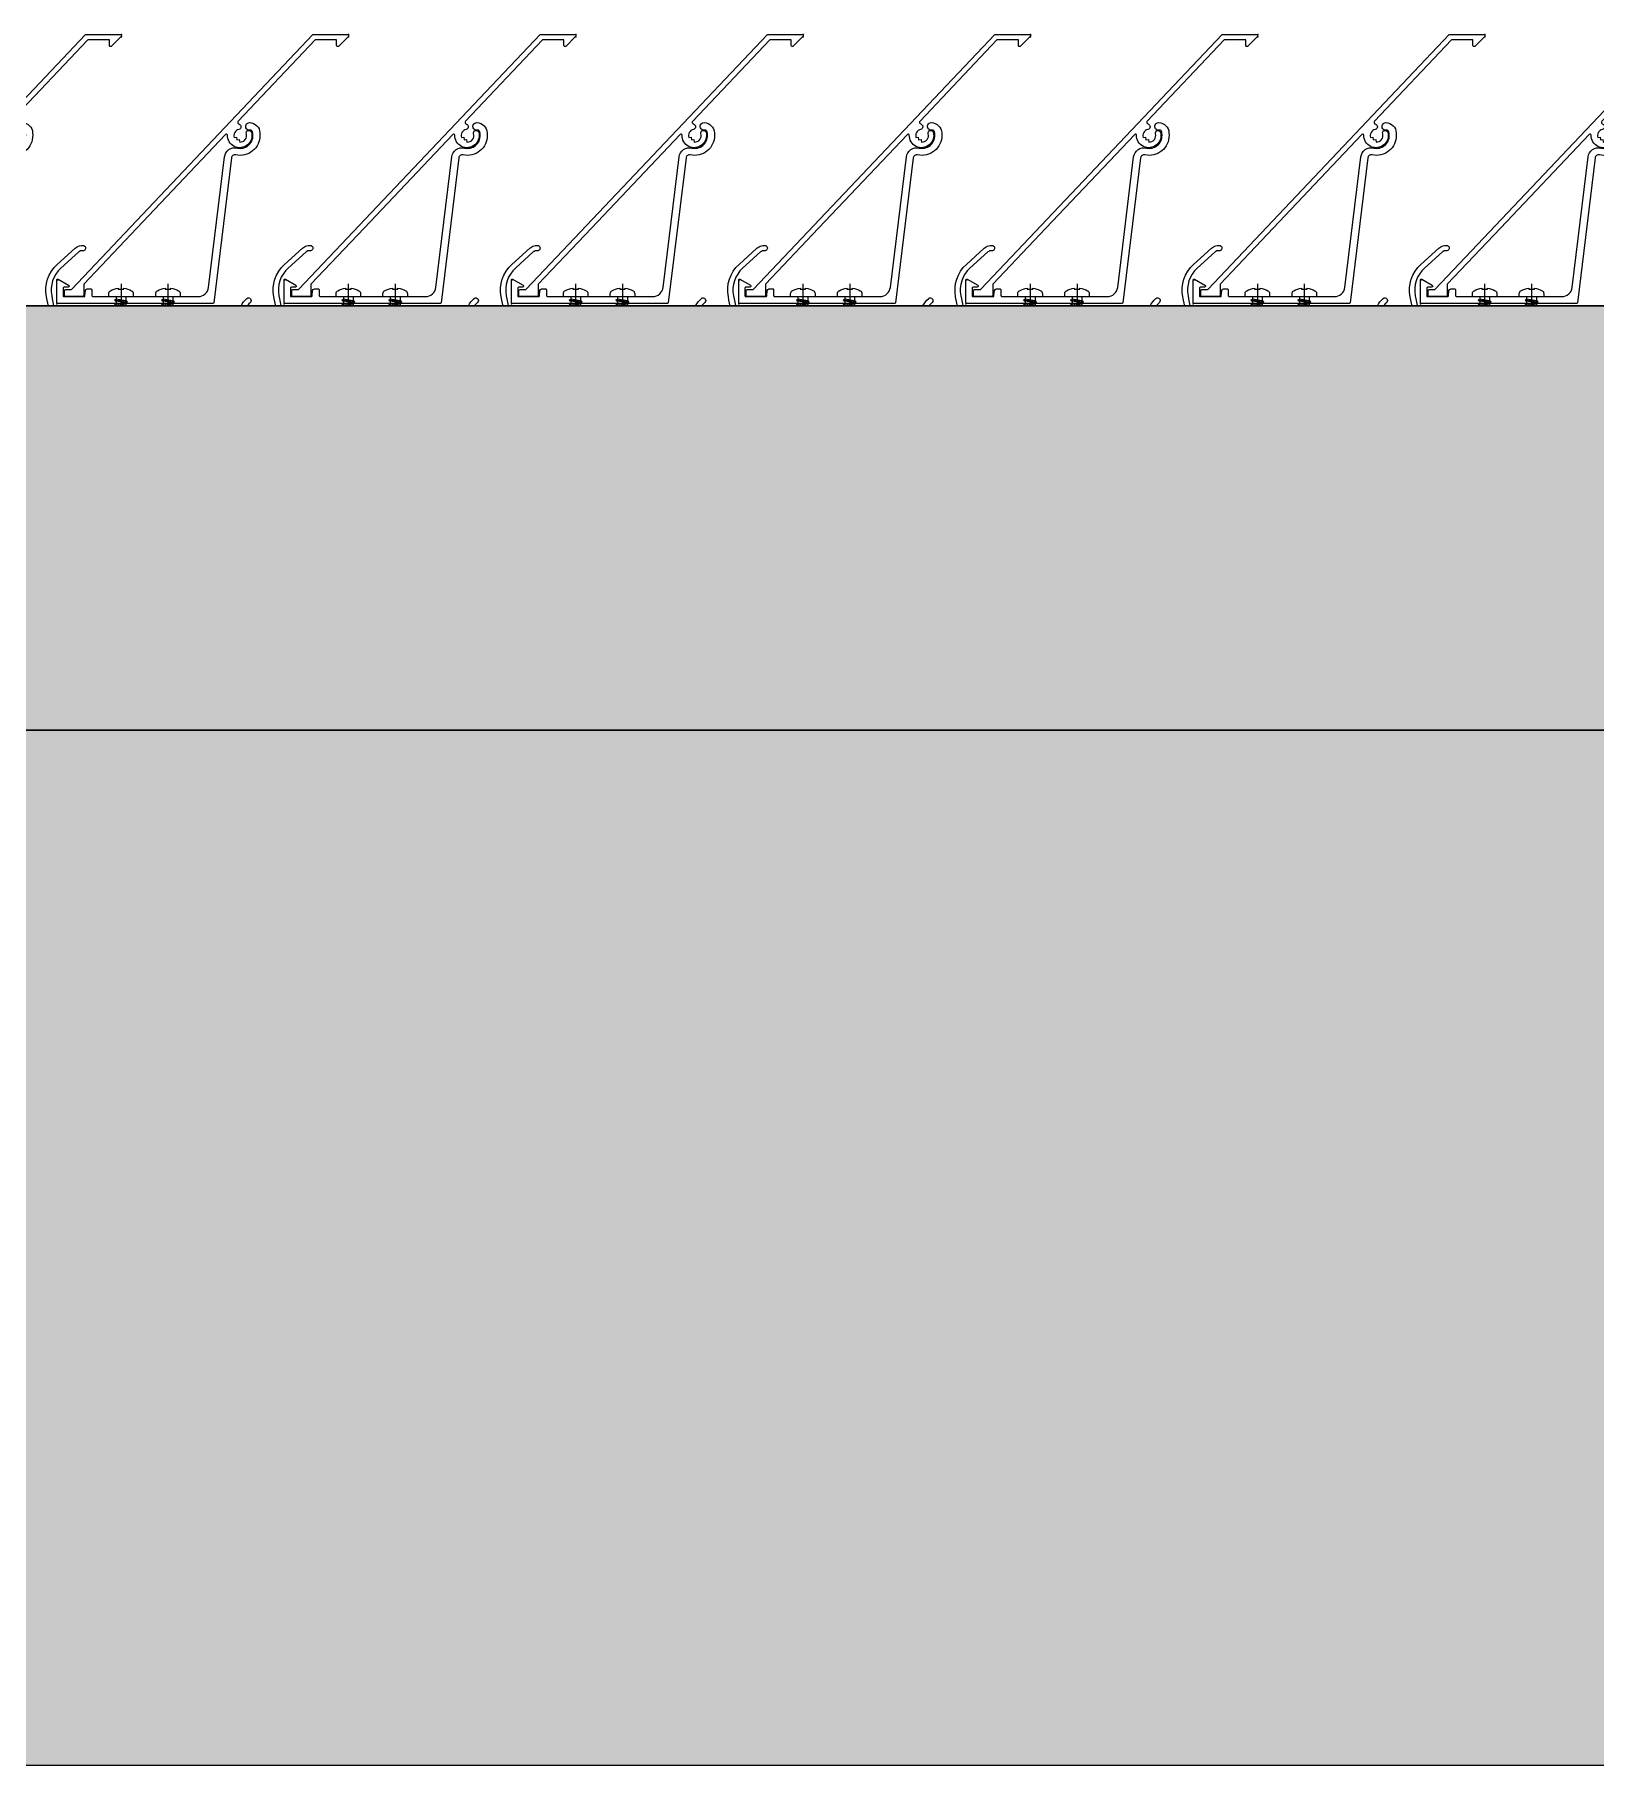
# Model space of a CAD drawing. Header units: millimetres. Extents: x 3774 to 718460, y -768339 to 192544.
# Drawn here: x 355659.5 to 356105.9, y -719149.4 to -718654.6 of the extents above; entities that cross this region are included whole.
import ezdxf

# ---------------------------------------------------------------- set-up
doc = ezdxf.new("R2010")
doc.units = ezdxf.units.MM
doc.set_wipeout_variables(frame=1)
doc.linetypes.add('CENTER', pattern=[50.8, 31.75, -6.35, 6.35, -6.35])
doc.linetypes.add('XKITLINE00', pattern=[0])
for name, color, linetype in [('010 - ASPG_ACCESSORIES_MAIN_COLOR_1', 7, 'Continuous'), ('010 - ASPG_EXTR_DEF_SUB', 7, 'Continuous'), ('010 - ASPG_EXTR_MAIN_COLOR_2', 7, 'Continuous'), ('010 - ASPG_FLASHING_MAIN_COLOR_2', 7, 'Continuous'), ('010 - ASPG_FLASHING_MAIN_COLOR_4', 7, 'Continuous'), ('010 - ASPG_FLASHING_WIPEOUT_', 7, 'Continuous'), ('010 - ASPG_FRAMING_MAIN_COLOR_2', 7, 'Continuous'), ('010 - ASPG_FRAMING_SUB_COLOR_2', 7, 'Continuous'), ('010 - ASPG_FRAMING_WIPEOUT_', 7, 'Continuous'), ('BOLT & SCREW', 7, 'Continuous'), ('Center Line', 7, 'CENTER')]:
    doc.layers.add(name, color=color, linetype=linetype)
for name, color, linetype, lineweight in [('12-GRID', 7, 'CENTER', 13), ('Bolt', 7, 'Continuous', 0), ('Part', 7, 'Continuous', 0), ('SCREW', 7, 'Continuous', 5)]:
    doc.layers.add(name, color=color, linetype=linetype, lineweight=lineweight)

# ---------------------------------------------------------------- blocks, each defined once
blk = doc.blocks.new('*A3553237')
at = {"layer": 'Part', "color": 7, "linetype": 'XKITLINE00', "lineweight": 0}
for p, q in [((1849.920007, -40.01599), (1818.560007, -40.016001)), ((1818.560007, -40.080001), (1849.920007, -40.07999)), ((1818.560007, -40.952001), (1849.920007, -40.95199)), ((1818.560007, -41.016001), (1821.999922, -41.016)), ((1822.799922, -41.016), (1845.680007, -41.015992))]:
    blk.add_line(p, q, dxfattribs=at)
blk = doc.blocks.new('*A3573239')
at = {"layer": 'Part', "color": 7, "linetype": 'XKITLINE00', "lineweight": 0}
for p, q in [((1822.799922, -41.016001), (1821.999922, -41.016001)), ((1821.999922, -41.016001), (1821.999922, -41.080001)), ((1822.799922, -41.080001), (1822.799922, -41.016001)), ((1821.999922, -41.080001), (1822.375922, -41.080001)), ((1822.375922, -41.080001), (1822.375922, -41.752001)), ((1822.423922, -41.080001), (1822.799922, -41.080001)), ((1822.423922, -41.752001), (1822.423922, -41.080001)), ((1822.375922, -41.752001), (1821.999922, -41.752001)), ((1821.999922, -41.752001), (1821.999922, -41.816001)), ((1822.799922, -41.752001), (1822.423922, -41.752001)), ((1822.799922, -41.816001), (1822.799922, -41.752001)), ((1821.999922, -41.816001), (1822.799922, -41.816001))]:
    blk.add_line(p, q, dxfattribs=at)
blk = doc.blocks.new('*A4143296')
at = {"layer": 'Part', "color": 7, "linetype": 'XKITLINE00', "lineweight": 0}
for p, q in [((1821.519922, -41.016), (1821.519922, -41.896001)), ((1823.279922, -41.896001), (1823.279922, -41.015999)), ((1821.519922, -41.896001), (1823.279922, -41.896001))]:
    blk.add_line(p, q, dxfattribs=at)
blk = doc.blocks.new('*A4153297')
at = {"layer": 'Part', "color": 7, "linetype": 'XKITLINE00', "lineweight": 0}
for p, q in [((1821.359922, -42.056001), (1821.359922, -41.016)), ((1823.439922, -41.015999), (1823.439922, -42.056001)), ((1821.519922, -41.896001), (1821.359922, -42.056001)), ((1823.439922, -42.056001), (1823.279922, -41.896001)), ((1823.439922, -42.056001), (1821.359922, -42.056001))]:
    blk.add_line(p, q, dxfattribs=at)
blk = doc.blocks.new('*A4163298')
at = {"layer": 'Part', "color": 7, "linetype": 'XKITLINE00', "lineweight": 0}
for p, q in [((1822.903922, -41.176001), (1822.423922, -41.176001)), ((1822.463922, -41.656001), (1822.463922, -41.176001)), ((1822.903922, -41.656001), (1822.903922, -41.176001)), ((1822.423922, -41.656001), (1822.903922, -41.656001))]:
    blk.add_line(p, q, dxfattribs=at)
blk = doc.blocks.new('*A4173299')
at = {"layer": 'Bolt'}
for points in [[(1822.4239, -41.26), (1822.4639, -41.26), (1822.4639, -41.572), (1822.4239, -41.572)], [(1822.3759, -41.36), (1822.4239, -41.36), (1822.4239, -41.472), (1822.3759, -41.472)]]:
    blk.add_hatch(color=7, dxfattribs=at).paths.add_polyline_path(points, flags=17)
at = {"layer": 'Bolt', "color": 7, "linetype": 'XKITLINE00', "lineweight": 0}
for p, q in [((1822.4239, -41.26), (1822.4639, -41.26)), ((1822.3759, -41.36), (1822.4239, -41.36)), ((1822.3126, -41.416), (1822.6559, -41.416)), ((1822.3759, -41.472), (1822.4239, -41.472)), ((1822.4239, -41.572), (1822.4639, -41.572))]:
    blk.add_line(p, q, dxfattribs=at)
blk = doc.blocks.new('*A4183300')
at = {"layer": 'Bolt'}
for points in [[(1821.7814, -41.5877), (1821.7599, -41.592), (1821.7385, -41.5877), (1821.7203, -41.5756), (1821.7082, -41.5574), (1821.7039, -41.536), (1821.7039, -41.296), (1821.7082, -41.2746), (1821.7203, -41.2564), (1821.7385, -41.2443), (1821.7599, -41.24), (1821.7814, -41.2443), (1821.7995, -41.2564), (1821.8117, -41.2746), (1821.8159, -41.296), (1821.8159, -41.536), (1821.8117, -41.5574), (1821.7995, -41.5756)], [(1823.0614, -41.5877), (1823.0399, -41.592), (1823.0185, -41.5877), (1823.0003, -41.5756), (1822.9882, -41.5574), (1822.9839, -41.536), (1822.9839, -41.296), (1822.9882, -41.2746), (1823.0003, -41.2564), (1823.0185, -41.2443), (1823.0399, -41.24), (1823.0614, -41.2443), (1823.0795, -41.2564), (1823.0917, -41.2746), (1823.0959, -41.296), (1823.0959, -41.536), (1823.0917, -41.5574), (1823.0795, -41.5756)]]:
    blk.add_hatch(color=7, dxfattribs=at).paths.add_polyline_path(points, flags=17)
at = {"layer": 'Bolt', "color": 7, "linetype": 'XKITLINE00', "lineweight": 0}
for p, q in [((1821.7599, -41.304), (1821.7599, -41.528)), ((1823.0399, -41.304), (1823.0399, -41.528)), ((1821.8719, -41.416), (1821.6479, -41.416)), ((1823.1519, -41.416), (1822.9279, -41.416))]:
    blk.add_line(p, q, dxfattribs=at)
blk = doc.blocks.new('*A4193301')
at = {"layer": 'Bolt'}
for points in [[(1822.105, -40.5251), (1822.1082, -40.5146), (1822.1134, -40.5049), (1822.1203, -40.4964), (1822.1288, -40.4894), (1822.1385, -40.4843), (1822.149, -40.4811), (1822.1599, -40.48), (1822.1708, -40.4811), (1822.1814, -40.4843), (1822.191, -40.4894), (1822.1995, -40.4964), (1822.2065, -40.5049), (1822.2117, -40.5146), (1822.2148, -40.5251), (1822.2159, -40.536), (1822.2148, -40.5469), (1822.2117, -40.5574), (1822.2065, -40.5671), (1822.1995, -40.5756), (1822.191, -40.5826), (1822.1814, -40.5877), (1822.1708, -40.5909), (1822.1599, -40.592), (1822.149, -40.5909), (1822.1385, -40.5877), (1822.1288, -40.5826), (1822.1203, -40.5756), (1822.1134, -40.5671), (1822.1082, -40.5574), (1822.105, -40.5469), (1822.1039, -40.536)], [(1822.585, -40.5251), (1822.5882, -40.5146), (1822.5934, -40.5049), (1822.6003, -40.4964), (1822.6088, -40.4894), (1822.6185, -40.4843), (1822.629, -40.4811), (1822.6399, -40.48), (1822.6508, -40.4811), (1822.6614, -40.4843), (1822.671, -40.4894), (1822.6795, -40.4964), (1822.6865, -40.5049), (1822.6917, -40.5146), (1822.6948, -40.5251), (1822.6959, -40.536), (1822.6948, -40.5469), (1822.6917, -40.5574), (1822.6865, -40.5671), (1822.6795, -40.5756), (1822.671, -40.5826), (1822.6614, -40.5877), (1822.6508, -40.5909), (1822.6399, -40.592), (1822.629, -40.5909), (1822.6185, -40.5877), (1822.6088, -40.5826), (1822.6003, -40.5756), (1822.5934, -40.5671), (1822.5882, -40.5574), (1822.585, -40.5469), (1822.5839, -40.536)]]:
    blk.add_hatch(color=7, dxfattribs=at).paths.add_polyline_path(points, flags=17)
at = {"layer": 'Bolt', "color": 7, "linetype": 'XKITLINE00', "lineweight": 0}
for p, q in [((1822.1599, -40.648), (1822.1599, -40.424)), ((1822.6399, -40.648), (1822.6399, -40.424)), ((1822.0479, -40.536), (1822.2719, -40.536)), ((1822.5279, -40.536), (1822.7519, -40.536))]:
    blk.add_line(p, q, dxfattribs=at)
blk = doc.blocks.new('*A4203302')
at = {"layer": 'Bolt', "color": 7, "linetype": 'XKITLINE00', "lineweight": 0}
for p, q in [((1822.159922, -40.424), (1822.159922, -40.498592)), ((1822.639922, -40.424), (1822.639922, -40.498592)), ((1822.047922, -40.536), (1822.122514, -40.536)), ((1822.159922, -40.648), (1822.159922, -40.573408)), ((1822.271922, -40.536), (1822.19733, -40.536)), ((1822.527922, -40.536), (1822.602514, -40.536)), ((1822.639922, -40.648), (1822.639922, -40.573408)), ((1822.751922, -40.536), (1822.67733, -40.536))]:
    blk.add_line(p, q, dxfattribs=at)
blk = doc.blocks.new('W-1-PP19-SE-ENT3_20260407-084553_PP19_ENT3_LOPL')
at = {"color": 7, "lineweight": 0, "xscale": 125, "yscale": 125, "zscale": 125}
for name in ['*A3553237', '*A4193301', '*A4203302', '*A4153297', '*A4143296', '*A3573239', '*A4163298', '*A4183300', '*A4173299']:
    blk.add_blockref(name, (-226235, 11475), dxfattribs=at)
blk = doc.blocks.new('PZG35-9D5')
at = {"layer": 'Center Line', "color": 7}
blk.add_line((0, 3.73), (0, -10.53), dxfattribs=at)
at = {"layer": 'SCREW', "color": 7}
for p, q in [((-1.4, 0), (-1.4, -1.09)), ((1.4, 0), (1.4, -0.59)), ((-1.85, -1.4), (1.85, -0.9)), ((-1.85, -1.4), (-1.4, -1.09)), ((-1.85, -1.4), (-1.4, -1.71)), ((-1.85, -2.7), (1.85, -2.2)), ((-1.85, -2.7), (-1.4, -2.39)), ((-1.85, -2.7), (-1.4, -3.01)), ((-1.85, -4), (-1.4, -3.69)), ((-1.85, -4), (-0.99, -3.88)), ((-1.85, -4), (-1.4, -4.31)), ((-1.4, -1.09), (1.4, -0.59)), ((-1.4, -1.71), (1.4, -1.21)), ((-1.4, -1.71), (-1.4, -2.39)), ((-1.4, -2.39), (1.4, -1.89)), ((-1.4, -3.01), (1.4, -2.51)), ((-1.4, -3.01), (-1.4, -3.69)), ((-1.4, -3.69), (-0.84, -3.59)), ((-1.4, -4.31), (-1.18, -4.27)), ((-1.4, -4.31), (-1.4, -8.1)), ((0.56, -3.34), (1.4, -3.19)), ((0.71, -3.65), (1.85, -3.5)), ((0.71, -3.93), (1.4, -3.81)), ((0.71, -4.61), (1.4, -4.49)), ((0.71, -4.95), (1.85, -4.8)), ((1.85, -0.9), (1.4, -0.59)), ((1.85, -0.9), (1.4, -1.21)), ((1.4, -1.21), (1.4, -1.89)), ((1.85, -2.2), (1.4, -1.89)), ((1.85, -2.2), (1.4, -2.51)), ((1.4, -2.51), (1.4, -3.19)), ((1.85, -3.5), (1.4, -3.19)), ((1.85, -3.5), (1.4, -3.81)), ((1.4, -3.81), (1.4, -4.49)), ((1.85, -4.8), (1.4, -4.49)), ((1.85, -4.8), (1.4, -5.11)), ((0, -9.5), (-1.4, -8.1)), ((0, -9.5), (1.4, -8.1)), ((0.71, -5.23), (1.4, -5.11)), ((1.4, -5.11), (1.4, -8.1))]:
    blk.add_line(p, q, dxfattribs=at)
blk.add_lwpolyline([(0, -9.5), (0.71, -5.23), (0.71, -3.6, 0.417657), (0.41, -3.3, 0.108102), (-0.84, -3.59), (-1.4, -4.7)], format="xyb", dxfattribs=at)
blk = doc.blocks.new('*U8304')
at = {"layer": 'SCREW', "color": 7}
blk.add_lwpolyline([(3.03, 1.78, 0.09906), (0.8, 2.55), (0.8, 2.27), (-0.8, 2.27), (-0.8, 2.55, 0.09906), (-3.03, 1.78, 0.266588), (-3.5, 0.96), (-3.5, 0.2, 0.414214), (-3.3, 0), (3.3, 0, 0.414214), (3.5, 0.2), (3.5, 0.96, 0.266588)], format="xyb", close=True, dxfattribs=at)
blk.add_blockref('PZG35-9D5', (0, 0), dxfattribs=at)
blk = doc.blocks.new('*U8306')
at = {"color": 7}
blk.add_point((0, 0), dxfattribs=at)
at = {"layer": '010 - ASPG_ACCESSORIES_MAIN_COLOR_1', "color": 7}
blk.add_lwpolyline([(-39.7, -0.6, 0.414214), (-40, -0.9), (-40, -7.37, 0.57735), (-39.65, -7.57), (-36.64, -5.83, 0.767327), (-36.79, -5.3), (-37.9, -5.3, -0.414214), (-38.2, -5), (-38.2, -2.8, -0.414214), (-38, -2.6), (-32.18, -2.6, -0.388879), (-31.98, -2.78), (-31.85, -4.34, 0.388879), (-31.35, -4.8), (-30.3, -4.8, 0.414214), (-30, -4.5), (-30, -2.9, -0.414214), (-29.7, -2.6), (0.41, -2.6, -0.378969), (3.39, -5.24), (7.95, -42.52, 0.446593), (11.62, -45.08, -0.489802), (16.08, -48.68), (16.06, -49.36, -0.18248), (15.8, -50.02, -0.267949), (15.33, -50.17, 1.122115), (15.1, -52.34, 0.405004), (18.06, -49.4), (18.08, -48.72, 0.489805), (11.16, -43.13, -0.446597), (9.94, -42.28), (4.87, -0.85, 0.364176), (4.57, -0.6)], format="xyb", close=True, dxfattribs=at)
at = {"layer": '010 - ASPG_EXTR_DEF_SUB', "color": 7}
for p in [(-40, -0.5), (43.44, -76.9), (43.44, -77.5)]:
    blk.add_point(p, dxfattribs=at)
at = {"layer": '010 - ASPG_EXTR_MAIN_COLOR_2', "color": 7}
blk.add_lwpolyline([(11.37, -48.15), (11.47, -47.44), (12.18, -47.56), (12.29, -46.79, -0.535538), (14.19, -49.17, 0.991572), (15.66, -49.58, 1.157025), (8.79, -48.77, -0.688558), (8.27, -48.99), (-17.14, -22.17), (-32.34, -6.13), (-32.34, -2.9, 0.414312), (-32.64, -2.6), (-37.54, -2.6, 0.414116), (-37.84, -2.9), (-37.84, -4.3, 0.414214), (-37.54, -4.6), (-35.99, -4.6, -0.205895), (-35.77, -4.69), (33.23, -77.5), (43.14, -77.5, 0.668179), (43.36, -76.99), (40.52, -74.15, 0.668179), (40.01, -74.36), (40.01, -76), (33.87, -76), (11.86, -52.78, -0.558354), (12.08, -51.95, 0.766275), (12.04, -50.39, -0.438583), (10.71, -48.05)], format="xyb", close=True, dxfattribs=at)
at = {"layer": 'SCREW', "color": 7, "rotation": 180}
for p in [(-21.65, -2.5), (-8.24, -2.5)]:
    blk.add_blockref('*U8304', p, dxfattribs=at)
blk = doc.blocks.new('*U5851')
at = {"color": 7}
blk.add_wipeout([(1390, 4), (60, 4), (60, 69.3), (1390, 69.3)], dxfattribs=at).dxf.layer = '010 - ASPG_FRAMING_WIPEOUT_'
at = {"layer": '010 - ASPG_FRAMING_MAIN_COLOR_2', "color": 7}
blk.add_lwpolyline([(1360, 69.3), (90, 69.3), (90, 6), (1360, 6)], close=True, dxfattribs=at)
at = {"layer": '010 - ASPG_FRAMING_SUB_COLOR_2', "color": 7}
for points in [[(1390, 4), (60, 4), (60, 69.3), (1390, 69.3)], [(60, 2), (60, 4), (1390, 4), (1390, 2)]]:
    blk.add_lwpolyline(points, close=True, dxfattribs=at)
at = {"color": 7, "rotation": 180}
for p in [(676.77, 69.3), (741.77, 69.3), (806.77, 69.3), (871.77, 69.3), (936.77, 69.3), (1001.77, 69.3), (1066.77, 69.3), (1131.77, 69.3)]:
    blk.add_blockref('*U8306', p, dxfattribs=at)
blk = doc.blocks.new('W-1-PP19-SE-ENT3_20260407-085125_PP19_ENT3_ASPG_PL')
at = {"color": 7, "xscale": -1}
blk.add_blockref('*U5851', (2526, 6521), dxfattribs=at)
blk = doc.blocks.new('*U8303')
at = {"layer": '12-GRID', "color": 7, "linetype": 'CENTER'}
for p, q in [((0, -6.2), (0, 2.2)), ((-4.2, -2), (4.2, -2))]:
    blk.add_line(p, q, dxfattribs=at)
at = {"layer": 'BOLT & SCREW', "color": 7}
for p, q in [((-0.55, -1.77), (-1.77, -1.56)), ((-0.55, -2.23), (-1.77, -2.44)), ((-0.46, -1.77), (-0.88, -1.56)), ((-0.46, -2.23), (-0.88, -2.44)), ((-0.23, -1.45), (-0.44, -0.23)), ((-0.23, -1.54), (-0.44, -1.12)), ((-0.23, -2.46), (-0.44, -2.88)), ((-0.23, -2.55), (-0.44, -3.77)), ((0.23, -1.45), (0.44, -0.23)), ((0.23, -1.54), (0.44, -1.12)), ((0.44, -2.88), (0.23, -2.46)), ((0.23, -2.55), (0.44, -3.77)), ((0.46, -1.77), (0.88, -1.56)), ((0.46, -2.23), (0.88, -2.44)), ((0.55, -1.77), (1.77, -1.56)), ((0.55, -2.23), (1.77, -2.44))]:
    blk.add_line(p, q, dxfattribs=at)
for points in [[(-1.77, -1.56), (-0.88, -1.56, 0.414214), (-0.44, -1.12), (-0.44, -0.23), (0.44, -0.23), (0.44, -1.12, 0.414214), (0.88, -1.56), (1.77, -1.56), (1.77, -2.44), (0.88, -2.44, 0.414214), (0.44, -2.88), (0.44, -3.77), (-0.44, -3.77), (-0.44, -2.88, 0.414214), (-0.88, -2.44), (-1.77, -2.44)], [(0.23, -2.46, -0.414214), (0.46, -2.23), (0.55, -2.23), (0.55, -1.77), (0.46, -1.77, -0.414214), (0.23, -1.54), (0.23, -1.45), (-0.23, -1.45), (-0.23, -1.54, -0.414214), (-0.46, -1.77), (-0.55, -1.77), (-0.55, -2.23), (-0.46, -2.23, -0.414214), (-0.23, -2.46), (-0.23, -2.55), (0.23, -2.55)]]:
    blk.add_lwpolyline(points, format="xyb", close=True, dxfattribs=at)
blk.add_circle((0, -2), 3.5, dxfattribs=at)
blk = doc.blocks.new('*U7002')
at = {"layer": '010 - ASPG_EXTR_DEF_SUB', "color": 7}
for p in [(195, 0), (260, 0), (325, 0), (390, 0), (455, 0), (520, 0), (585, 0)]:
    blk.add_point(p, dxfattribs=at)
at = {"layer": '010 - ASPG_EXTR_MAIN_COLOR_2', "color": 7}
for points in [[(184.8, 14.29, -0.014998), (191.92, 21.45, -0.738349), (194.92, 19.76, 0.004917), (191.81, 4.8, 0.263611), (194.88, -4.46), (200, -9.08, 0.125884), (201.27, -9.75, 0.044275), (202.09, -9.87, 1.107655), (202.13, -8.33, -0.215596), (201.02, -7.99), (195.89, -3.35, -0.263611), (193.28, 4.51, -0.004855), (196.34, 19.26, 0.23396), (195.82, 21.95, -0.24081), (195.71, 24.9, -0.104157), (195.78, 25), (197.99, 26.93, -0.229021), (200.7, 26.89, -0.381721), (205.27, 9.07, 0.977382), (206.62, 8.41, 0.361105), (202.41, 27.5, -0.496126), (202.44, 30.69, 0.003188), (204.06, 31.9, -0.002827), (205.56, 33.07, 0.077048), (238.74, 68.44, -0.247674), (238.99, 68.57), (240.98, 68.57, -0.044131), (241.47, 68.5, -0.125846), (243.96, 67.21, -0.098851), (244.82, 66.03, -0.205828), (244.79, 61.2, -0.115116), (241.37, 57.18, 0.822373), (242.46, 56.1, 0.109185), (246.15, 60.56, 0.208323), (246.19, 66.64, 0.100528), (244.97, 68.32, 0.145116), (241.29, 70.07), (225.76, 70.07, 0.433659), (225.46, 69.75), (225.84, 63.96, 0.082069), (225.86, 63.87, 0.720654), (227.33, 63.97, 0.079224), (227.34, 64.07), (227.07, 68.14, -0.433659), (227.47, 68.57), (235.86, 68.57, -0.607385), (236.35, 67.62, -0.045829), (217.78, 45.76, -0.560492), (217.29, 45.89, 0.31786), (214.21, 48.24, 0.953288), (214.08, 46.72, -2.423004), (212.26, 44.89, 0.952315), (210.74, 44.76, 0.300821), (212.89, 41.76, -0.560492), (212.98, 41.25, -0.019425), (203.62, 33.46, -0.552501), (203.15, 33.64, 0.344461), (199.99, 36.3, 0.952015), (199.86, 34.78, -2.423186), (198.04, 32.95, 0.952015), (196.52, 32.82, 0.2854), (198.49, 29.89, -0.553378), (198.56, 29.38, 0.030674), (183.46, 15.06, 0.4171)], [(634.79, 61.2, -0.115116), (631.37, 57.18, 0.822373), (632.46, 56.1, 0.109185), (636.15, 60.56, 0.208323)], [(634.97, 68.32, 0.145116), (631.29, 70.07), (615.76, 70.07, 0.433659), (615.46, 69.75), (615.84, 63.96, 0.082069), (615.86, 63.87, 0.720654), (617.33, 63.97, 0.079224), (617.34, 64.07), (617.07, 68.14, -0.433659), (617.47, 68.57), (625.86, 68.57, -0.607385), (626.35, 67.62, -0.045829), (607.78, 45.76, -0.560492), (607.29, 45.89, 0.31786), (604.21, 48.24, 0.953288), (604.08, 46.72, -2.423004), (602.26, 44.89, 0.952315), (600.74, 44.76, 0.300821), (602.89, 41.76, -0.560492), (602.98, 41.25, -0.019425), (593.62, 33.46, -0.552501), (593.15, 33.64, 0.344461), (589.99, 36.3, 0.952015), (589.86, 34.78, -2.423186), (588.04, 32.95, 0.952015), (586.52, 32.82, 0.2854), (588.49, 29.89, -0.553378), (588.56, 29.38, 0.030674), (573.46, 15.06, 0.4171), (574.11, 5.27, 0.935553), (575.1, 6.41, -0.43441), (574.8, 14.29, -0.014998), (581.92, 21.45, -0.738349), (584.92, 19.76, 0.004917), (581.81, 4.8, 0.263611), (584.88, -4.46), (590, -9.08, 0.125884), (591.27, -9.75, 0.044275), (592.09, -9.87, 1.107655), (592.13, -8.33, -0.215596), (591.02, -7.99), (585.89, -3.35, -0.263611), (583.28, 4.51, -0.004855), (586.34, 19.26, 0.23396), (585.82, 21.95, -0.24081), (585.71, 24.9, -0.104157), (585.78, 25), (587.99, 26.93, -0.229021), (590.7, 26.89, -0.381721), (595.27, 9.07, 0.977382), (596.62, 8.41, 0.361105), (592.41, 27.5, -0.496126), (592.44, 30.69, 0.003188), (594.06, 31.9, -0.002827), (595.56, 33.07, 0.077048), (628.74, 68.44, -0.247674), (628.99, 68.57), (630.98, 68.57, -0.044131), (631.47, 68.5, -0.125846), (633.96, 67.21, -0.098851), (634.82, 66.03, -0.205828)]]:
    blk.add_lwpolyline(points, format="xyb", dxfattribs=at)
for points in [[(290.76, 70.07, 0.433659), (290.46, 69.75), (290.84, 63.96, 0.082069), (290.86, 63.87, 0.720654), (292.33, 63.97, 0.079224), (292.34, 64.07), (292.07, 68.14, -0.433659), (292.47, 68.57), (300.86, 68.57, -0.607385), (301.35, 67.62, -0.045829), (282.78, 45.76, -0.560492), (282.29, 45.89, 0.31786), (279.21, 48.24, 0.953288), (279.08, 46.72, -2.423004), (277.26, 44.89, 0.952315), (275.74, 44.76, 0.300821), (277.89, 41.76, -0.560492), (277.98, 41.25, -0.019425), (268.62, 33.46, -0.552501), (268.15, 33.64, 0.344461), (264.99, 36.3, 0.952015), (264.86, 34.78, -2.423186), (263.04, 32.95, 0.952015), (261.52, 32.82, 0.2854), (263.49, 29.89, -0.553378), (263.56, 29.38, 0.030674), (248.46, 15.06, 0.4171), (249.11, 5.27, 0.935553), (250.1, 6.41, -0.43441), (249.8, 14.29, -0.014998), (256.92, 21.45, -0.738349), (259.92, 19.76, 0.004917), (256.81, 4.8, 0.263611), (259.88, -4.46), (265, -9.08, 0.125884), (266.27, -9.75, 0.044275), (267.09, -9.87, 1.107655), (267.13, -8.33, -0.215596), (266.02, -7.99), (260.89, -3.35, -0.263611), (258.28, 4.51, -0.004855), (261.34, 19.26, 0.23396), (260.82, 21.95, -0.24081), (260.71, 24.9, -0.104157), (260.78, 25), (262.99, 26.93, -0.229021), (265.7, 26.89, -0.381721), (270.27, 9.07, 0.977382), (271.62, 8.41, 0.361105), (267.41, 27.5, -0.496126), (267.44, 30.69, 0.003188), (269.06, 31.9, -0.002827), (270.56, 33.07, 0.077048), (303.74, 68.44, -0.247674), (303.99, 68.57), (305.98, 68.57, -0.044131), (306.47, 68.5, -0.125846), (308.96, 67.21, -0.098851), (309.82, 66.03, -0.205828), (309.79, 61.2, -0.115116), (306.37, 57.18, 0.822373), (307.46, 56.1, 0.109185), (311.15, 60.56, 0.208323), (311.19, 66.64, 0.100528), (309.97, 68.32, 0.145116), (306.29, 70.07)], [(355.76, 70.07, 0.433659), (355.46, 69.75), (355.84, 63.96, 0.082069), (355.86, 63.87, 0.720654), (357.33, 63.97, 0.079224), (357.34, 64.07), (357.07, 68.14, -0.433659), (357.47, 68.57), (365.86, 68.57, -0.607385), (366.35, 67.62, -0.045829), (347.78, 45.76, -0.560492), (347.29, 45.89, 0.31786), (344.21, 48.24, 0.953288), (344.08, 46.72, -2.423004), (342.26, 44.89, 0.952315), (340.74, 44.76, 0.300821), (342.89, 41.76, -0.560492), (342.98, 41.25, -0.019425), (333.62, 33.46, -0.552501), (333.15, 33.64, 0.344461), (329.99, 36.3, 0.952015), (329.86, 34.78, -2.423186), (328.04, 32.95, 0.952015), (326.52, 32.82, 0.2854), (328.49, 29.89, -0.553378), (328.56, 29.38, 0.030674), (313.46, 15.06, 0.4171), (314.11, 5.27, 0.935553), (315.1, 6.41, -0.43441), (314.8, 14.29, -0.014998), (321.92, 21.45, -0.738349), (324.92, 19.76, 0.004917), (321.81, 4.8, 0.263611), (324.88, -4.46), (330, -9.08, 0.125884), (331.27, -9.75, 0.044275), (332.09, -9.87, 1.107655), (332.13, -8.33, -0.215596), (331.02, -7.99), (325.89, -3.35, -0.263611), (323.28, 4.51, -0.004855), (326.34, 19.26, 0.23396), (325.82, 21.95, -0.24081), (325.71, 24.9, -0.104157), (325.78, 25), (327.99, 26.93, -0.229021), (330.7, 26.89, -0.381721), (335.27, 9.07, 0.977382), (336.62, 8.41, 0.361105), (332.41, 27.5, -0.496126), (332.44, 30.69, 0.003188), (334.06, 31.9, -0.002827), (335.56, 33.07, 0.077048), (368.74, 68.44, -0.247674), (368.99, 68.57), (370.98, 68.57, -0.044131), (371.47, 68.5, -0.125846), (373.96, 67.21, -0.098851), (374.82, 66.03, -0.205828), (374.79, 61.2, -0.115116), (371.37, 57.18, 0.822373), (372.46, 56.1, 0.109185), (376.15, 60.56, 0.208323), (376.19, 66.64, 0.100528), (374.97, 68.32, 0.145116), (371.29, 70.07)], [(420.76, 70.07, 0.433659), (420.46, 69.75), (420.84, 63.96, 0.082069), (420.86, 63.87, 0.720654), (422.33, 63.97, 0.079224), (422.34, 64.07), (422.07, 68.14, -0.433659), (422.47, 68.57), (430.86, 68.57, -0.607385), (431.35, 67.62, -0.045829), (412.78, 45.76, -0.560492), (412.29, 45.89, 0.31786), (409.21, 48.24, 0.953288), (409.08, 46.72, -2.423004), (407.26, 44.89, 0.952315), (405.74, 44.76, 0.300821), (407.89, 41.76, -0.560492), (407.98, 41.25, -0.019425), (398.62, 33.46, -0.552501), (398.15, 33.64, 0.344461), (394.99, 36.3, 0.952015), (394.86, 34.78, -2.423186), (393.04, 32.95, 0.952015), (391.52, 32.82, 0.2854), (393.49, 29.89, -0.553378), (393.56, 29.38, 0.030674), (378.46, 15.06, 0.4171), (379.11, 5.27, 0.935553), (380.1, 6.41, -0.43441), (379.8, 14.29, -0.014998), (386.92, 21.45, -0.738349), (389.92, 19.76, 0.004917), (386.81, 4.8, 0.263611), (389.88, -4.46), (395, -9.08, 0.125884), (396.27, -9.75, 0.044275), (397.09, -9.87, 1.107655), (397.13, -8.33, -0.215596), (396.02, -7.99), (390.89, -3.35, -0.263611), (388.28, 4.51, -0.004855), (391.34, 19.26, 0.23396), (390.82, 21.95, -0.24081), (390.71, 24.9, -0.104157), (390.78, 25), (392.99, 26.93, -0.229021), (395.7, 26.89, -0.381721), (400.27, 9.07, 0.977382), (401.62, 8.41, 0.361105), (397.41, 27.5, -0.496126), (397.44, 30.69, 0.003188), (399.06, 31.9, -0.002827), (400.56, 33.07, 0.077048), (433.74, 68.44, -0.247674), (433.99, 68.57), (435.98, 68.57, -0.044131), (436.47, 68.5, -0.125846), (438.96, 67.21, -0.098851), (439.82, 66.03, -0.205828), (439.79, 61.2, -0.115116), (436.37, 57.18, 0.822373), (437.46, 56.1, 0.109185), (441.15, 60.56, 0.208323), (441.19, 66.64, 0.100528), (439.97, 68.32, 0.145116), (436.29, 70.07)], [(485.76, 70.07, 0.433659), (485.46, 69.75), (485.84, 63.96, 0.082069), (485.86, 63.87, 0.720654), (487.33, 63.97, 0.079224), (487.34, 64.07), (487.07, 68.14, -0.433659), (487.47, 68.57), (495.86, 68.57, -0.607385), (496.35, 67.62, -0.045829), (477.78, 45.76, -0.560492), (477.29, 45.89, 0.31786), (474.21, 48.24, 0.953288), (474.08, 46.72, -2.423004), (472.26, 44.89, 0.952315), (470.74, 44.76, 0.300821), (472.89, 41.76, -0.560492), (472.98, 41.25, -0.019425), (463.62, 33.46, -0.552501), (463.15, 33.64, 0.344461), (459.99, 36.3, 0.952015), (459.86, 34.78, -2.423186), (458.04, 32.95, 0.952015), (456.52, 32.82, 0.2854), (458.49, 29.89, -0.553378), (458.56, 29.38, 0.030674), (443.46, 15.06, 0.4171), (444.11, 5.27, 0.935553), (445.1, 6.41, -0.43441), (444.8, 14.29, -0.014998), (451.92, 21.45, -0.738349), (454.92, 19.76, 0.004917), (451.81, 4.8, 0.263611), (454.88, -4.46), (460, -9.08, 0.125884), (461.27, -9.75, 0.044275), (462.09, -9.87, 1.107655), (462.13, -8.33, -0.215596), (461.02, -7.99), (455.89, -3.35, -0.263611), (453.28, 4.51, -0.004855), (456.34, 19.26, 0.23396), (455.82, 21.95, -0.24081), (455.71, 24.9, -0.104157), (455.78, 25), (457.99, 26.93, -0.229021), (460.7, 26.89, -0.381721), (465.27, 9.07, 0.977382), (466.62, 8.41, 0.361105), (462.41, 27.5, -0.496126), (462.44, 30.69, 0.003188), (464.06, 31.9, -0.002827), (465.56, 33.07, 0.077048), (498.74, 68.44, -0.247674), (498.99, 68.57), (500.98, 68.57, -0.044131), (501.47, 68.5, -0.125846), (503.96, 67.21, -0.098851), (504.82, 66.03, -0.205828), (504.79, 61.2, -0.115116), (501.37, 57.18, 0.822373), (502.46, 56.1, 0.109185), (506.15, 60.56, 0.208323), (506.19, 66.64, 0.100528), (504.97, 68.32, 0.145116), (501.29, 70.07)], [(550.76, 70.07, 0.433659), (550.46, 69.75), (550.84, 63.96, 0.082069), (550.86, 63.87, 0.720654), (552.33, 63.97, 0.079224), (552.34, 64.07), (552.07, 68.14, -0.433659), (552.47, 68.57), (560.86, 68.57, -0.607385), (561.35, 67.62, -0.045829), (542.78, 45.76, -0.560492), (542.29, 45.89, 0.31786), (539.21, 48.24, 0.953288), (539.08, 46.72, -2.423004), (537.26, 44.89, 0.952315), (535.74, 44.76, 0.300821), (537.89, 41.76, -0.560492), (537.98, 41.25, -0.019425), (528.62, 33.46, -0.552501), (528.15, 33.64, 0.344461), (524.99, 36.3, 0.952015), (524.86, 34.78, -2.423186), (523.04, 32.95, 0.952015), (521.52, 32.82, 0.2854), (523.49, 29.89, -0.553378), (523.56, 29.38, 0.030674), (508.46, 15.06, 0.4171), (509.11, 5.27, 0.935553), (510.1, 6.41, -0.43441), (509.8, 14.29, -0.014998), (516.92, 21.45, -0.738349), (519.92, 19.76, 0.004917), (516.81, 4.8, 0.263611), (519.88, -4.46), (525, -9.08, 0.125884), (526.27, -9.75, 0.044275), (527.09, -9.87, 1.107655), (527.13, -8.33, -0.215596), (526.02, -7.99), (520.89, -3.35, -0.263611), (518.28, 4.51, -0.004855), (521.34, 19.26, 0.23396), (520.82, 21.95, -0.24081), (520.71, 24.9, -0.104157), (520.78, 25), (522.99, 26.93, -0.229021), (525.7, 26.89, -0.381721), (530.27, 9.07, 0.977382), (531.62, 8.41, 0.361105), (527.41, 27.5, -0.496126), (527.44, 30.69, 0.003188), (529.06, 31.9, -0.002827), (530.56, 33.07, 0.077048), (563.74, 68.44, -0.247674), (563.99, 68.57), (565.98, 68.57, -0.044131), (566.47, 68.5, -0.125846), (568.96, 67.21, -0.098851), (569.82, 66.03, -0.205828), (569.79, 61.2, -0.115116), (566.37, 57.18, 0.822373), (567.46, 56.1, 0.109185), (571.15, 60.56, 0.208323), (571.19, 66.64, 0.100528), (569.97, 68.32, 0.145116), (566.29, 70.07)]]:
    blk.add_lwpolyline(points, format="xyb", close=True, dxfattribs=at)
at = {"color": 7, "rotation": 179.999999999989}
for p in [(214.09, 42.89), (279.09, 42.89), (344.09, 42.89), (409.09, 42.89), (474.09, 42.89), (539.09, 42.89), (604.09, 42.89), (199.87, 30.95), (264.87, 30.95), (329.87, 30.95), (394.87, 30.95), (459.87, 30.95), (524.87, 30.95), (589.87, 30.95)]:
    blk.add_blockref('*U8303', p, dxfattribs=at)
blk = doc.blocks.new('*U8215')
at = {"color": 7}
blk.add_wipeout([(0, -52), (4304, -52), (4008, -348), (0, -348)], dxfattribs=at).dxf.layer = '010 - ASPG_FLASHING_WIPEOUT_'
at = {"layer": '010 - ASPG_FLASHING_WIPEOUT_'}
h = blk.add_hatch(dxfattribs=at)
h.set_pattern_fill('DOTS', scale=0.5)
h.set_pattern_definition([(0, (0, 0), (19.84375, 39.6875), [0, -39.6875])])
h.paths.add_polyline_path([(0, -52), (4304, -52), (4008, -348), (0, -348)])
at = {"layer": '010 - ASPG_FLASHING_MAIN_COLOR_2', "color": 7}
blk.add_lwpolyline([(0, -52), (4304, -52), (4008, -348), (0, -348)], close=True, dxfattribs=at)
at = {"color": 7}
blk.add_wipeout([(0, 69.3), (4425.3, 69.3), (4304, -52), (0, -52)], dxfattribs=at).dxf.layer = '010 - ASPG_FLASHING_WIPEOUT_'
at = {"layer": '010 - ASPG_FLASHING_WIPEOUT_'}
h = blk.add_hatch(dxfattribs=at)
h.set_pattern_fill('DOTS', scale=0.1)
h.set_pattern_definition([(0, (0, 0), (3.96875, 7.9375), [0, -7.9375])])
h.paths.add_polyline_path([(0, 69.3), (4425.3, 69.3), (4304, -52), (0, -52)])
at = {"layer": '010 - ASPG_FLASHING_MAIN_COLOR_4', "color": 7}
blk.add_lwpolyline([(0, 69.3), (4425.3, 69.3), (4304, -52), (0, -52)], close=True, dxfattribs=at)

msp = doc.modelspace()

# ---------------------------------------------------------------- block references
at = {"color": 7}
msp.add_blockref('W-1-PP19-SE-ENT3_20260407-084553_PP19_ENT3_LOPL', (354246.645, -725322.382), dxfattribs=at)

# ---------------------------------------------------------------- next in the draw order: block references
msp.add_blockref('W-1-PP19-SE-ENT3_20260407-085125_PP19_ENT3_ASPG_PL', (354246.645, -725322.382), dxfattribs=at)

# ---------------------------------------------------------------- next in the draw order: block references
at = {"color": 7, "yscale": -1}
msp.add_blockref('*U7002', (355471.108, -718724.715), dxfattribs=at)

# ---------------------------------------------------------------- next in the draw order: block references
at = {"color": 7}
msp.add_blockref('*U8215', (355263.645, -718801.382), dxfattribs=at)

doc.saveas('drawing.dxf')
